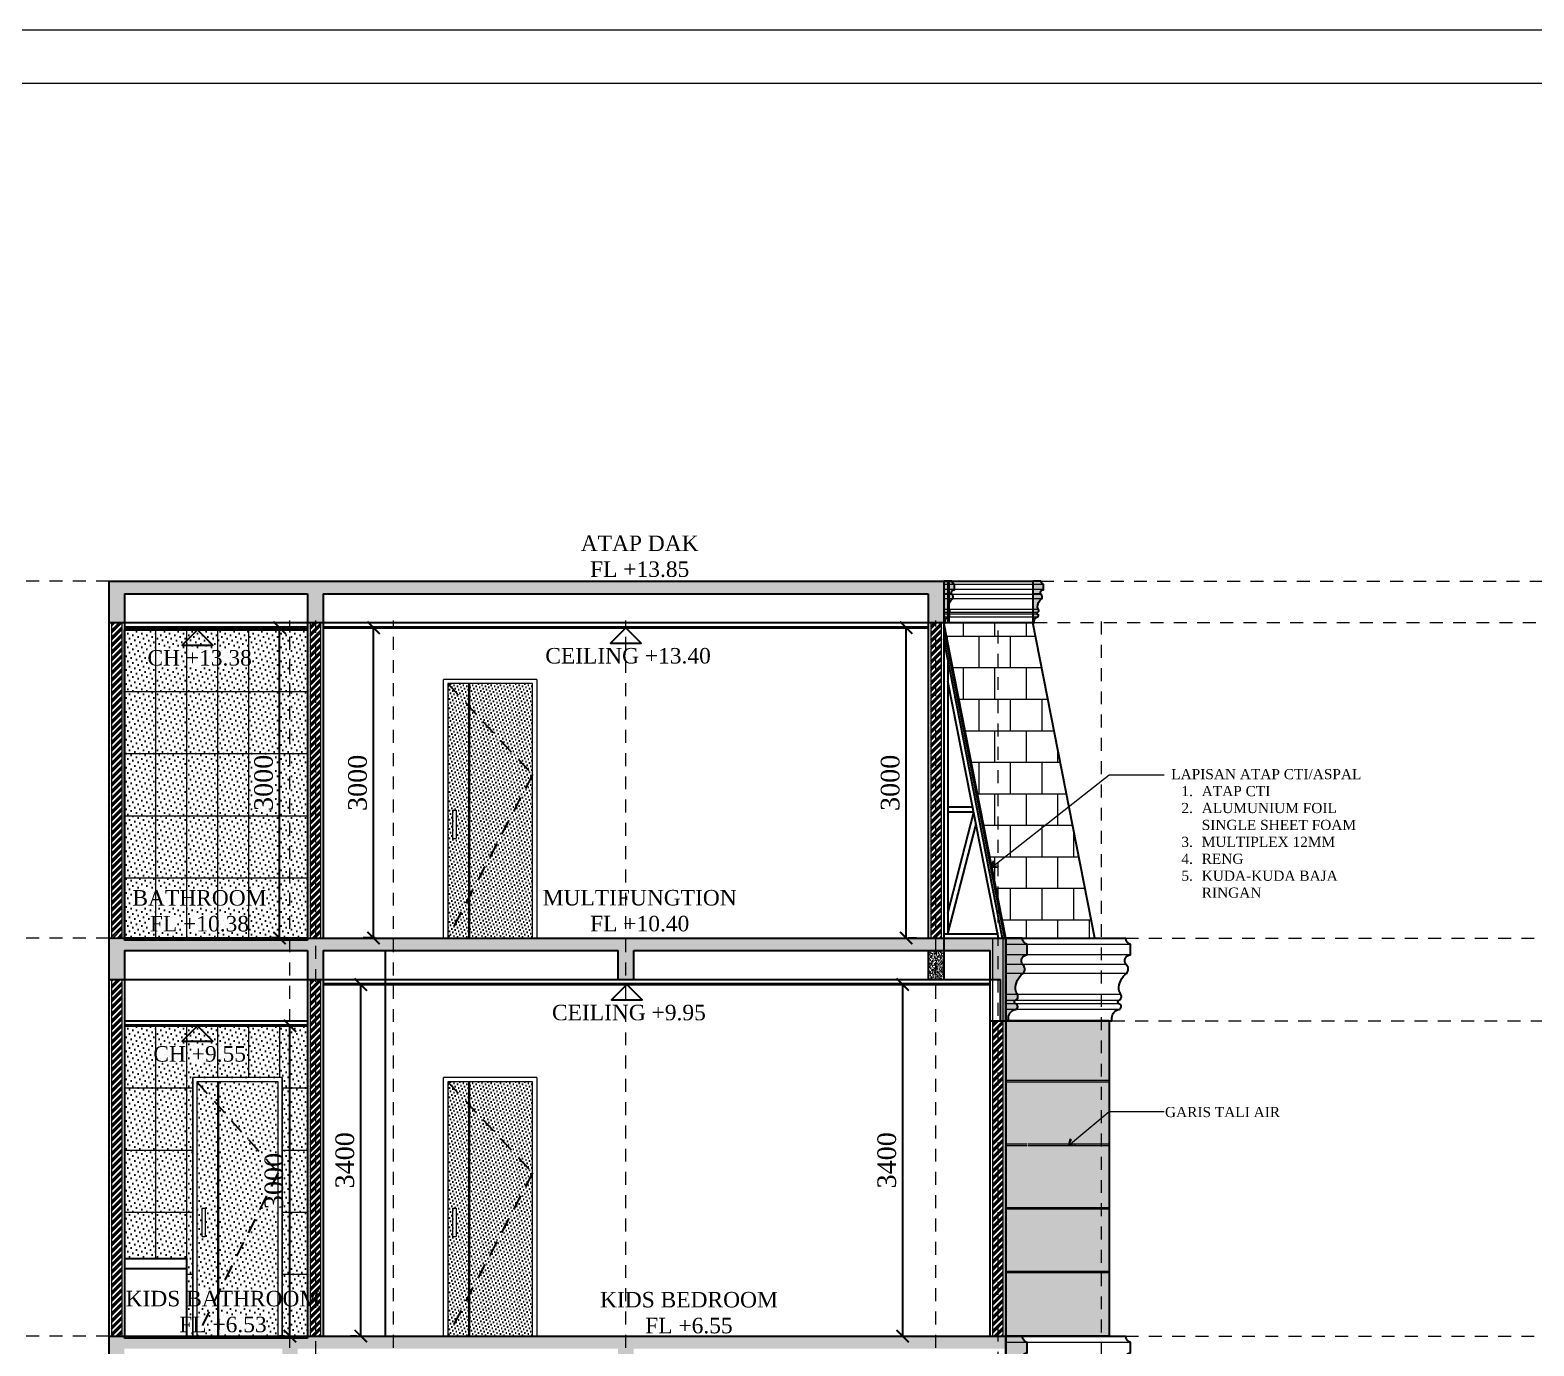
# Model space of a CAD drawing. Header units: millimetres. Extents: x -9564 to 494436, y -140371 to 4257.
# Drawn here: x 274.94 to 289.48, y 118.13 to 130.85 of the extents above; entities that cross this region are included whole.
import ezdxf
from ezdxf.enums import TextEntityAlignment as Align

# ---------------------------------------------------------------- set-up
doc = ezdxf.new("R2010")
doc.units = ezdxf.units.MM
doc.header["$MEASUREMENT"] = 0
for name, pattern in [('DASHED', [0.75, 0.5, -0.25]), ('DASHED2', [0.375, 0.25, -0.125]), ('HIDDEN2', [0.1875, 0.125, -0.0625]), ('SLD-Solid', [0])]:
    doc.linetypes.add(name, pattern=pattern)
doc.layers.get('DEFPOINTS').update_dxf_attribs({"lineweight": 18})
for name, color, linetype, lineweight in [('09-Arsiran', 8, 'Continuous', 5), ('8', 8, 'Continuous', 5), ('AS', 8, 'HIDDEN2', 5), ('DIM', 1, 'Continuous', 5), ('Dimensi', 252, 'Continuous', 9), ('DINDING', 1, 'Continuous', 20), ('DOOR OPENING', 4, 'SLD-Solid', 5), ('LEGEND', 1, 'DASHED2', 50), ('XR-KOP A3_MOZART$0$A-TXTKOP', 3, 'Continuous', 5), ('XR-KOP A3_MOZART$0$KOP-A1$0$A-GRSKOP', 1, 'Continuous', 5)]:
    doc.layers.add(name, color=color, linetype=linetype, lineweight=lineweight)
for name, color, linetype in [('garis tipis', 251, 'Continuous'), ('HACH', 251, 'Continuous'), ('TEXT', 4, 'Continuous')]:
    doc.layers.add(name, color=color, linetype=linetype)
doc.styles.add('HAND', font='ROMAND.SHX', dxfattribs={"width": 0.8, "height": 250})
doc.styles.get("Standard").update_dxf_attribs({"font": 'arial.ttf'})
doc.styles.add('style1', font='times.ttf', dxfattribs={"height": 0.15})
doc.styles.add('style2', font='times.ttf', dxfattribs={"height": 0.18})
doc.styles.add('XR-KOP A3_MOZART$0$ROMAND', font='romand.shx', dxfattribs={"height": 2, "bigfont": 'bigfont.shx'})
doc.dimstyles.new('ISO-25', dxfattribs={"dimtxt": 0.18, "dimasz": 0.12, "dimexe": 0.1, "dimexo": 0.1, "dimgap": 0.0625, "dimtad": 1, "dimtoh": 1, "dimdec": 0, "dimlfac": 1000, "dimtxsty": 'style2', "dimblk": 'ARCHTICK', "dimcen": 0.15, "dimclrd": 1, "dimclre": 1, "dimclrt": 4, "dimadec": 0, "dimazin": 0, "dimtfac": 1, "dimtdec": 0, "dimtmove": 0, "dimatfit": 3, "dimldrblk": 'OBLIQUE', "dimfxl": 1, "dimarcsym": 0})
pattern_1 = [(95, (194.35313, -115.193378), (0.02801893, 0.023510676), [0.00381, -0.04191]), (40, (194.35313, -115.193378), (-0.032003691, 0.022035346), [0.003048, -0.033528117]), (145.451445, (194.355466, -115.19142), (-0.0039847595, 0.0455460204), [0.003238002, -0.035618049]), (91.1842, (194.345947, -115.186194), (0.044282049, 0.032390683), [0.005715, -0.062865]), (141.635558, (194.349637, -115.183494), (-0.001417323, 0.068565353), [0.004857005, -0.053427122]), (36.18415, (194.345947, -115.186194), (-0.001417323, 0.068565353), [0.004571993, -0.050291946]), (66, (194.351335, -115.184397), (0.035903996, 0.00697903), [0.00381, -0.04191]), (11, (194.351335, -115.184397), (-0.017307985, 0.034788239), [0.003048, -0.033528]), (116.451445, (194.354327, -115.183816), (0.0185960104, 0.0417672685), [0.003238002, -0.0356179875]), (82.5, (194.353131, -115.193378), (-0.0115210938, 0.0123946827), [0, -0.0331216, 0, -0.034036, 0, -0.033655]), (52.5, (194.35313, -115.193378), (-0.0047179455, 0.0236174), [0, -0.0194056, 0, -0.0323596, 0, -0.012827]), (12.5, (194.34512, -115.201388), (0.0199855726, 0.0183652391), [0, -0.0127, 0, -0.039624, 0, -0.052578]), (2.5, (194.341528, -115.20498), (0.017352781, 0.0245444786), [0, -0.01651, 0, -0.0263144, 0, -0.037338])]
pattern_2 = [(45, (261.35313, -115.29338), (-0.03367596, 0.03367596), []), (45, (261.37558, -115.29338), (-0.03367596, 0.03367596), [])]
pattern_3 = [(45, (194.35313, -115.24338), (-0.01683798, 0.050513941), [0, -0.047625])]

# ---------------------------------------------------------------- blocks, each defined once
blk = doc.blocks.new('lis atas')
at = {"true_color": 0x636466}
h = blk.add_hatch(color=251, dxfattribs=at)
h.dxf.hatch_style = 1
h.paths.add_polyline_path([(90.703, 140.132), (90.716, 140.132), (90.716, 140.147, -0.36498), (90.749, 140.187, 0.74874), (90.75, 140.215, -0.675931), (90.749, 140.231, 0.42987), (90.759, 140.26, -0.123299), (90.749, 140.283, -0.24485), (90.786, 140.361, 0.438632), (90.784, 140.404, -0.621787), (90.806, 140.451), (90.806, 140.501, -0.319918), (90.782, 140.532), (90.703, 140.532)])
blk.add_lwpolyline([(90.703, 140.132), (90.716, 140.132), (90.716, 140.147, -0.36498), (90.749, 140.187, 0.741922), (90.75, 140.214, -0.66528), (90.749, 140.231, 0.438756), (90.759, 140.26, -0.123299), (90.749, 140.283, -0.24485), (90.786, 140.361, 0.438632), (90.784, 140.404, -0.621787), (90.806, 140.451), (90.806, 140.501, -0.319918), (90.782, 140.532), (90.703, 140.532)], format="xyb", close=True)
blk = doc.blocks.new('lis 3')
at = {"true_color": 0x636466}
h = blk.add_hatch(color=251, dxfattribs=at)
h.dxf.hatch_style = 1
h.paths.add_polyline_path([(93.26, 135.846), (93.26, 135.946, -0.319918), (93.212, 136.009), (93.053, 136.009), (93.053, 135.209), (93.079, 135.209), (93.079, 135.238, -0.36498), (93.146, 135.317, 0.74874), (93.148, 135.373, -0.70461), (93.147, 135.407, 0.42104), (93.166, 135.463, -0.123299), (93.147, 135.51, -0.24485), (93.22, 135.667, 0.438632), (93.216, 135.752, -0.621787)])
blk.add_lwpolyline([(93.053, 135.209), (93.079, 135.209), (93.079, 135.238, -0.36498), (93.146, 135.317, 0.741922), (93.149, 135.373, -0.66528), (93.145, 135.406, 0.438756), (93.166, 135.463, -0.123299), (93.147, 135.51, -0.24485), (93.22, 135.667, 0.438632), (93.216, 135.752, -0.621787), (93.26, 135.846), (93.26, 135.946, -0.319918), (93.212, 136.009), (93.053, 136.009)], format="xyb", close=True)
blk = doc.blocks.new('aspot')
at = {"layer": '09-Arsiran'}
for p, q in [((110.262, 123.544), (110.262, 123.388)), ((112.012, 123.544), (112.012, 123.388)), ((113.012, 123.544), (113.012, 123.388)), ((115.26, 123.544), (115.26, 123.388)), ((118.257, 123.544), (118.257, 123.388)), ((119.857, 123.544), (119.857, 123.388)), ((109.873, 123.154), (110.029, 123.154)), ((110.496, 123.154), (110.652, 123.154)), ((111.623, 123.154), (111.779, 123.154)), ((112.246, 123.154), (112.402, 123.154)), ((112.623, 123.154), (112.779, 123.154)), ((113.246, 123.154), (113.402, 123.154)), ((114.871, 123.154), (115.026, 123.154)), ((115.493, 123.154), (115.649, 123.154)), ((117.868, 123.154), (118.024, 123.154)), ((119.468, 123.154), (119.624, 123.154)), ((118.857, 123.077), (118.857, 122.921)), ((110.274, 122.921), (110.274, 122.765)), ((112.024, 122.921), (112.024, 122.765)), ((112.512, 122.869), (112.512, 122.714)), ((113.024, 122.921), (113.024, 122.765)), ((115.271, 122.921), (115.271, 122.765)), ((118.269, 122.921), (118.269, 122.765)), ((119.869, 122.921), (119.869, 122.765)), ((118.468, 122.688), (118.624, 122.688)), ((118.491, 122.688), (118.647, 122.688)), ((119.091, 122.688), (119.247, 122.688)), ((112.123, 122.48), (112.279, 122.48)), ((112.746, 122.48), (112.902, 122.48)), ((118.869, 122.454), (118.869, 122.299)), ((112.524, 122.247), (112.524, 122.091))]:
    blk.add_line(p, q, dxfattribs=at)
for centre in [(110.262, 123.154), (112.012, 123.154), (113.012, 123.154), (115.26, 123.154), (118.257, 123.154), (119.857, 123.154), (118.857, 122.688), (112.512, 122.48)]:
    blk.add_circle(centre, 0.311, dxfattribs=at)
at = {"layer": 'AS'}
for p, q in [((110.262, 123.466), (110.262, 140.622)), ((112.012, 123.466), (112.012, 140.622)), ((112.262, 123.628), (112.262, 140.622)), ((113.012, 123.466), (113.012, 140.622)), ((115.26, 123.466), (115.26, 140.622)), ((118.257, 123.466), (118.257, 140.622)), ((118.857, 123.077), (118.857, 140.622)), ((119.857, 123.388), (119.857, 140.622)), ((112.262, 123.628), (112.512, 123.342)), ((112.512, 122.869), (112.512, 123.342))]:
    blk.add_line(p, q, dxfattribs=at)
at = {"layer": '09-Arsiran', "color": 2, "char_height": 0.228, "attachment_point": 1}
for s, insert in [('A', (110.16, 123.282)), ('2', (112.95, 123.282)), ('D', (115.198, 123.282)), ('E', (118.195, 123.282)), ('G', (119.76, 123.282)), ('B', (111.95, 123.277)), ('F', (118.795, 122.815)), ('C', (112.45, 122.607))]:
    blk.add_mtext_dynamic_manual_height_columns(s, width=0.05426, gutter_width=1.14, heights=[0], dxfattribs=dict(at, insert=insert))
blk = doc.blocks.new('_ArchTick')
at = {"color": 0, "linetype": 'ByBlock', "const_width": 0.15}
blk.add_lwpolyline([(-0.5, -0.5), (0.5, 0.5)], dxfattribs=at)
blk = doc.blocks.new('*D301')
at = {"color": 1, "lineweight": -2, "transparency": 16777216}
for p, q in [((506.527, 160.451), (506.527, 163.851)), ((506.558, 163.851), (506.627, 163.851)), ((506.558, 160.451), (506.627, 160.451))]:
    blk.add_line(p, q, dxfattribs=at)
at = {"layer": 'DEFPOINTS', "color": 0, "transparency": 16777216}
for p in [(506.458, 163.851), (506.527, 163.851), (506.458, 160.451)]:
    blk.add_point(p, dxfattribs=at)
at = {"color": 1, "lineweight": -2, "transparency": 16777216, "xscale": 0.12, "yscale": 0.12, "zscale": 0.12}
for p, rotation in [((506.527, 163.851), 90), ((506.527, 160.451), 270)]:
    blk.add_blockref('_ArchTick', p, dxfattribs=dict(at, rotation=rotation))
at = {"color": 4, "transparency": 16777216, "insert": (506.373, 162.151), "char_height": 0.18, "attachment_point": 5, "rotation": 90, "style": 'style2'}
blk.add_mtext('3400', dxfattribs=at)
blk = doc.blocks.new('_Oblique')
at = {"color": 0, "linetype": 'ByBlock', "lineweight": -2}
blk.add_line((-0.5, -0.5), (0.5, 0.5), dxfattribs=at)
blk = doc.blocks.new('*D302')
at = {"color": 1, "lineweight": -2, "transparency": 16777216}
for p, q in [((506.56, 164.301), (506.56, 167.301)), ((506.578, 167.301), (506.66, 167.301)), ((506.578, 164.301), (506.66, 164.301))]:
    blk.add_line(p, q, dxfattribs=at)
at = {"layer": 'DEFPOINTS', "color": 0, "transparency": 16777216}
for p in [(506.478, 167.301), (506.56, 167.301), (506.478, 164.301)]:
    blk.add_point(p, dxfattribs=at)
at = {"color": 1, "lineweight": -2, "transparency": 16777216, "xscale": 0.12, "yscale": 0.12, "zscale": 0.12}
for p, rotation in [((506.56, 167.301), 90), ((506.56, 164.301), 270)]:
    blk.add_blockref('_ArchTick', p, dxfattribs=dict(at, rotation=rotation))
at = {"color": 4, "transparency": 16777216, "insert": (506.406, 165.801), "char_height": 0.18, "attachment_point": 5, "rotation": 90, "style": 'style2'}
blk.add_mtext('3000', dxfattribs=at)
blk = doc.blocks.new('hsdh')
at = {"layer": 'XR-KOP A3_MOZART$0$KOP-A1$0$A-GRSKOP', "color": 0, "linetype": 'Continuous', "lineweight": 5}
blk.add_lwpolyline([(145480, 82601), (107945, 82601), (107945, 56197), (145480, 56197)], close=True, dxfattribs=at)
at = {"layer": 'XR-KOP A3_MOZART$0$KOP-A1$0$A-GRSKOP', "color": 5, "linetype": 'Continuous', "lineweight": 5}
blk.add_lwpolyline([(145017, 82138), (108409, 82138), (108409, 56660), (145017, 56660)], close=True, dxfattribs=at)
blk = doc.blocks.new('*D404')
at = {"color": 1, "lineweight": -2, "transparency": 16777216}
for p, q in [((501.234, 163.851), (501.188, 163.851)), ((501.288, 160.451), (501.288, 163.851)), ((501.251, 160.451), (501.188, 160.451))]:
    blk.add_line(p, q, dxfattribs=at)
at = {"layer": 'DEFPOINTS', "color": 0, "transparency": 16777216}
for p in [(501.288, 163.851), (501.334, 163.851), (501.351, 160.451)]:
    blk.add_point(p, dxfattribs=at)
at = {"color": 1, "lineweight": -2, "transparency": 16777216, "xscale": 0.12, "yscale": 0.12, "zscale": 0.12}
for p, rotation in [((501.288, 163.851), 90), ((501.288, 160.451), 270)]:
    blk.add_blockref('_ArchTick', p, dxfattribs=dict(at, rotation=rotation))
at = {"color": 4, "transparency": 16777216, "insert": (501.134, 162.151), "char_height": 0.18, "attachment_point": 5, "rotation": 90, "style": 'style2'}
blk.add_mtext('3400', dxfattribs=at)
blk = doc.blocks.new('*D405')
at = {"color": 1, "lineweight": -2, "transparency": 16777216}
for p, q in [((500.551, 163.451), (500.503, 163.451)), ((500.603, 160.451), (500.603, 163.451)), ((500.551, 160.451), (500.503, 160.451))]:
    blk.add_line(p, q, dxfattribs=at)
at = {"layer": 'DEFPOINTS', "color": 0, "transparency": 16777216}
for p in [(500.603, 163.451), (500.651, 163.451), (500.651, 160.451)]:
    blk.add_point(p, dxfattribs=at)
at = {"color": 1, "lineweight": -2, "transparency": 16777216, "xscale": 0.12, "yscale": 0.12, "zscale": 0.12}
for p, rotation in [((500.603, 163.451), 90), ((500.603, 160.451), 270)]:
    blk.add_blockref('_ArchTick', p, dxfattribs=dict(at, rotation=rotation))
at = {"color": 4, "transparency": 16777216, "insert": (500.449, 161.951), "char_height": 0.18, "attachment_point": 5, "rotation": 90, "style": 'style2'}
blk.add_mtext('3000', dxfattribs=at)
blk = doc.blocks.new('*D406')
at = {"color": 1, "lineweight": -2, "transparency": 16777216}
for p, q in [((501.426, 167.301), (501.311, 167.301)), ((501.411, 164.301), (501.411, 167.301)), ((501.426, 164.301), (501.311, 164.301))]:
    blk.add_line(p, q, dxfattribs=at)
at = {"layer": 'DEFPOINTS', "color": 0, "transparency": 16777216}
for p in [(501.411, 167.301), (501.526, 167.301), (501.526, 164.301)]:
    blk.add_point(p, dxfattribs=at)
at = {"color": 1, "lineweight": -2, "transparency": 16777216, "xscale": 0.12, "yscale": 0.12, "zscale": 0.12}
for p, rotation in [((501.411, 167.301), 90), ((501.411, 164.301), 270)]:
    blk.add_blockref('_ArchTick', p, dxfattribs=dict(at, rotation=rotation))
at = {"color": 4, "transparency": 16777216, "insert": (501.257, 165.801), "char_height": 0.18, "attachment_point": 5, "rotation": 90, "style": 'style2'}
blk.add_mtext('3000', dxfattribs=at)
blk = doc.blocks.new('*D407')
at = {"color": 1, "lineweight": -2, "transparency": 16777216}
for p, q in [((500.503, 167.301), (500.403, 167.301)), ((500.503, 164.301), (500.503, 167.301)), ((500.503, 164.301), (500.403, 164.301))]:
    blk.add_line(p, q, dxfattribs=at)
at = {"layer": 'DEFPOINTS', "color": 0, "transparency": 16777216}
for p in [(500.503, 167.301), (500.603, 167.301), (500.603, 164.301)]:
    blk.add_point(p, dxfattribs=at)
at = {"color": 1, "lineweight": -2, "transparency": 16777216, "xscale": 0.12, "yscale": 0.12, "zscale": 0.12}
for p, rotation in [((500.503, 167.301), 90), ((500.503, 164.301), 270)]:
    blk.add_blockref('_ArchTick', p, dxfattribs=dict(at, rotation=rotation))
at = {"color": 4, "transparency": 16777216, "insert": (500.349, 165.801), "char_height": 0.18, "attachment_point": 5, "rotation": 90, "style": 'style2'}
blk.add_mtext('3000', dxfattribs=at)
blk = doc.blocks.new('A$C2a879c63')
h = blk.add_hatch()
h.set_pattern_fill('ANSI32', color=8, scale=0.005)
h.set_pattern_definition(pattern_2)
h.paths.add_polyline_path([(304.7405, 23.8154), (304.6405, 23.8154), (304.6405, 20.7654), (304.7405, 20.7654)])
h.paths.add_polyline_path([(306.6605, 23.8154), (306.6155, 23.8154), (306.6155, 20.7654), (306.6605, 20.7654)])
h.paths.add_polyline_path([(306.6155, 23.8154), (306.5605, 23.8154), (306.5605, 20.7654), (306.6155, 20.7654)])
h.paths.add_polyline_path([(312.6605, 23.8154), (312.6105, 23.8154), (312.6105, 20.7654), (312.6605, 20.7654)])
h.paths.add_polyline_path([(312.6105, 23.8154), (312.5605, 23.8154), (312.5605, 20.7654), (312.6105, 20.7654)])
h = blk.add_hatch()
h.set_pattern_fill('DOTS', color=8, scale=0.03, angle=45)
h.set_pattern_definition([(45, (194.35313, -115.19338), (-0.01683798, 0.050513941), [0, -0.047625])])
h.paths.add_polyline_path([(304.7655, 23.7454), (306.5355, 23.7454), (306.5355, 20.7654), (304.7655, 20.7654)])
h = blk.add_hatch()
h.set_pattern_fill('DOTS', color=8, scale=0.02, angle=45)
h.set_pattern_definition([(45, (194.35313, -111.393378), (-0.01122532, 0.0336759605), [0, -0.03175])])
h.paths.add_polyline_path([(308.1006, 21.1701), (308.1006, 20.7654), (308.7106, 20.7654), (308.7106, 22.3454)])
h.paths.add_polyline_path([(308.0906, 23.0108), (307.8906, 23.2254), (307.8906, 20.7654), (308.0906, 21.1508)])
h.paths.add_polyline_path([(307.9706, 21.7279), (307.9406, 21.7279), (307.9406, 22.0029), (307.9706, 22.0029)], flags=16)
h.paths.add_polyline_path([(308.0906, 21.1508), (307.8906, 20.7654), (308.0906, 20.7654)], flags=17)
h.paths.add_polyline_path([(308.1006, 21.1701), (308.7106, 22.3454), (308.1006, 23.0001)])
h.paths.add_polyline_path([(308.1006, 23.2254), (308.1006, 23.0001), (308.7106, 22.3454), (308.7106, 23.2254)])
h.paths.add_polyline_path([(308.0906, 23.2254), (307.8906, 23.2254), (308.0906, 23.0108)], flags=17)
h = blk.add_hatch()
h.set_pattern_fill('ANSI32', color=8, scale=0.005)
h.set_pattern_definition(pattern_2)
h.paths.add_polyline_path([(313.2605, 19.9654), (313.2105, 19.9654), (313.2105, 16.9154), (313.2605, 16.9154)])
h.paths.add_polyline_path([(313.2105, 19.9654), (313.1605, 19.9654), (313.1605, 16.9154), (313.2105, 16.9154)])
h.paths.add_polyline_path([(306.6155, 20.3654), (306.5605, 20.3654), (306.5605, 16.9154), (306.6155, 16.9154)])
h.paths.add_polyline_path([(306.6605, 20.3654), (306.6155, 20.3654), (306.6155, 16.9154), (306.6605, 16.9154)])
h.paths.add_polyline_path([(304.7405, 20.3654), (304.6405, 20.3654), (304.6405, 16.9154), (304.7405, 16.9154)])
h = blk.add_hatch()
h.set_pattern_fill('DOTS', color=8, scale=0.02, angle=45)
h.set_pattern_definition([(45, (273.608206, -115.293378), (-0.01122532, 0.0336759605), [0, -0.03175])])
h.paths.add_polyline_path([(313.2855, 19.9654), (314.2855, 19.9654), (314.2855, 16.9154), (313.2855, 16.9154)])
h = blk.add_hatch()
h.set_pattern_fill('DOTS', color=8, scale=0.03, angle=45)
h.set_pattern_definition(pattern_3)
h.paths.add_polyline_path([(304.7655, 19.9154), (306.5355, 19.9154), (306.5355, 16.9154), (306.2905, 16.9154), (306.2905, 19.4154), (305.4255, 19.4154), (305.4255, 16.9154), (305.3655, 16.9154), (305.3655, 17.6654), (304.7655, 17.6654)])
h = blk.add_hatch()
h.set_pattern_fill('DOTS', color=8, scale=0.03, angle=45)
h.set_pattern_definition(pattern_3)
h.paths.add_polyline_path([(305.6755, 17.3381), (305.6755, 16.9154), (306.2505, 16.9154), (306.2505, 18.4954)])
h.paths.add_polyline_path([(305.4655, 16.9154), (305.6655, 17.318), (305.6655, 19.1512), (305.4655, 19.3754)])
h.paths.add_polyline_path([(305.5455, 17.8779), (305.5155, 17.8779), (305.5155, 18.1529), (305.5455, 18.1529)], flags=16)
h.paths.add_polyline_path([(305.4655, 16.9154), (305.6655, 16.9154), (305.6655, 17.318)], flags=17)
h.paths.add_polyline_path([(305.6755, 17.3381), (306.2505, 18.4954), (305.6755, 19.14)])
h.paths.add_polyline_path([(305.6755, 19.3754), (305.6755, 19.14), (306.2505, 18.4954), (306.2505, 19.3754)])
h.paths.add_polyline_path([(305.6655, 19.1512), (305.6655, 19.3754), (305.4655, 19.3754)], flags=17)
h = blk.add_hatch()
h.set_pattern_fill('DOTS', color=8, scale=0.02, angle=45)
h.set_pattern_definition([(45, (194.35313, -115.243378), (-0.01122532, 0.0336759605), [0, -0.03175])])
h.paths.add_polyline_path([(308.1006, 17.3201), (308.1006, 16.9154), (308.7106, 16.9154), (308.7106, 18.4954)])
h.paths.add_polyline_path([(308.0906, 19.1608), (307.8906, 19.3754), (307.8906, 16.9154), (308.0906, 17.3008)])
h.paths.add_polyline_path([(307.9706, 17.8779), (307.9406, 17.8779), (307.9406, 18.1529), (307.9706, 18.1529)], flags=16)
h.paths.add_polyline_path([(308.0906, 17.3008), (307.8906, 16.9154), (308.0906, 16.9154)], flags=17)
h.paths.add_polyline_path([(308.1006, 17.3201), (308.7106, 18.4954), (308.1006, 19.1501)])
h.paths.add_polyline_path([(308.1006, 19.3754), (308.1006, 19.1501), (308.7106, 18.4954), (308.7106, 19.3754)])
h.paths.add_polyline_path([(308.0906, 19.3754), (307.8906, 19.3754), (308.0906, 19.1608)], flags=17)
at = {"layer": '09-Arsiran'}
h = blk.add_hatch(dxfattribs=at)
h.set_pattern_fill('AR-B88', color=256, scale=0.0015, angle=0.001)
h.set_pattern_definition([(0.001, (194.35313, -115.19338), (-5.3e-06, 0.3048), []), (90.001, (194.35313, -115.19338), (-0.15240532, 0.30479734), [0.3048, -0.3048])])
h.paths.add_polyline_path([(313.2105, 21.1467), (313.2855, 20.7654), (314.1459, 20.7654), (313.5459, 23.8154), (313.2105, 23.8154)])
h.paths.add_polyline_path([(313.2105, 23.8154), (312.6855, 23.8154), (313.2105, 21.1467)])
at = {"layer": 'DIM', "true_color": 0x636466}
h = blk.add_hatch(dxfattribs=at)
h.set_pattern_fill('AR-CONC', color=251, scale=0.0002, angle=45)
h.set_pattern_definition(pattern_1)
h.paths.add_polyline_path([(304.6155, 24.2154), (304.6155, 23.8154), (304.7655, 23.8154), (304.7655, 24.0954), (306.5355, 24.0954), (306.5355, 23.8154), (306.6855, 23.8154), (306.6855, 24.0954), (312.5355, 24.0954), (312.5355, 23.8154), (312.6855, 23.8154), (312.6855, 24.2154)])
h = blk.add_hatch(dxfattribs=at)
h.set_pattern_fill('AR-CONC', color=251, scale=0.0002, angle=45)
h.set_pattern_definition([(95, (194.365718, -111.3933), (0.02801893, 0.023510676), [0.00381, -0.04191]), (40, (194.365718, -111.3933), (-0.032003691, 0.022035346), [0.003048, -0.033528117]), (145.451445, (194.368053, -111.39134), (-0.0039847595, 0.0455460204), [0.003238002, -0.035618049]), (91.1842, (194.358534, -111.386114), (0.044282049, 0.032390683), [0.005715, -0.062865]), (141.635558, (194.362224, -111.383415), (-0.001417323, 0.068565353), [0.004857005, -0.053427122]), (36.18415, (194.358534, -111.386114), (-0.001417323, 0.068565353), [0.004571993, -0.050291946]), (66, (194.363922, -111.384318), (0.035903996, 0.00697903), [0.00381, -0.04191]), (11, (194.36392, -111.38432), (-0.017307985, 0.034788239), [0.003048, -0.033528]), (116.451445, (194.366914, -111.383737), (0.0185960104, 0.0417672685), [0.003238002, -0.0356179875]), (82.5, (194.365718, -111.393299), (-0.0115210938, 0.0123946827), [0, -0.0331216, 0, -0.034036, 0, -0.033655]), (52.5, (194.365718, -111.393299), (-0.0047179455, 0.0236174), [0, -0.0194056, 0, -0.0323596, 0, -0.012827]), (12.5, (194.357707, -111.401309), (0.0199855726, 0.0183652391), [0, -0.0127, 0, -0.039624, 0, -0.052578]), (2.5, (194.354115, -111.4049), (0.017352781, 0.0245444786), [0, -0.01651, 0, -0.0263144, 0, -0.037338])])
h.paths.add_polyline_path([(307.3781, 20.7655), (306.6281, 20.7655), (306.6281, 20.6455), (307.3781, 20.6455)])
h.paths.add_polyline_path([(306.3781, 20.7454), (304.6155, 20.7454), (304.6155, 20.3655), (304.7655, 20.3655), (304.7655, 20.6455), (306.5355, 20.6455), (306.5355, 20.3655), (306.3781, 20.3655)])
h.paths.add_polyline_path([(309.6256, 20.7655), (307.3781, 20.7655), (307.3781, 20.6455), (309.538, 20.6455), (309.538, 20.3655), (309.6256, 20.3655)])
h.paths.add_polyline_path([(312.5481, 20.7655), (309.6256, 20.7655), (309.6256, 20.3655), (309.688, 20.3654), (309.688, 20.6454), (312.5481, 20.6455)])
h.paths.add_polyline_path([(312.6855, 20.7655), (312.5481, 20.7655), (312.5481, 20.6455), (312.6855, 20.6455)])
h.paths.add_polyline_path([(306.5355, 20.7655), (306.5355, 20.7454), (306.3781, 20.7454), (306.3781, 20.3655), (306.6855, 20.3655), (306.6855, 20.6455), (306.6281, 20.6455), (306.6281, 20.7655)])
h = blk.add_hatch(dxfattribs=at)
h.set_pattern_fill('AR-CONC', color=251, scale=0.0002, angle=45)
h.set_pattern_definition([(95, (194.35313, -111.393378), (0.02801893, 0.023510676), [0.00381, -0.04191]), (40, (194.35313, -111.393378), (-0.032003691, 0.022035346), [0.003048, -0.033528117]), (145.451445, (194.355466, -111.39142), (-0.0039847595, 0.0455460204), [0.003238002, -0.035618049]), (91.1842, (194.345947, -111.386194), (0.044282049, 0.032390683), [0.005715, -0.062865]), (141.635558, (194.349637, -111.383494), (-0.001417323, 0.068565353), [0.004857005, -0.053427122]), (36.18415, (194.345947, -111.386194), (-0.001417323, 0.068565353), [0.004571993, -0.050291946]), (66, (194.351335, -111.384397), (0.035903996, 0.00697903), [0.00381, -0.04191]), (11, (194.351335, -111.384397), (-0.017307985, 0.034788239), [0.003048, -0.033528]), (116.451445, (194.354327, -111.383816), (0.0185960104, 0.0417672685), [0.003238002, -0.0356179875]), (82.5, (194.353131, -111.393378), (-0.0115210938, 0.0123946827), [0, -0.0331216, 0, -0.034036, 0, -0.033655]), (52.5, (194.35313, -111.393378), (-0.0047179455, 0.0236174), [0, -0.0194056, 0, -0.0323596, 0, -0.012827]), (12.5, (194.34512, -111.401388), (0.0199855726, 0.0183652391), [0, -0.0127, 0, -0.039624, 0, -0.052578]), (2.5, (194.341528, -111.40498), (0.017352781, 0.0245444786), [0, -0.01651, 0, -0.0263144, 0, -0.037338])])
h.paths.add_polyline_path([(312.6855, 20.6454), (312.6105, 20.6454), (312.6105, 20.3654), (312.6855, 20.3654)])
h.paths.add_polyline_path([(312.6105, 20.6454), (312.5355, 20.6454), (312.5355, 20.3654), (312.6105, 20.3654)])
h = blk.add_hatch(dxfattribs=at)
h.set_pattern_fill('AR-CONC', color=251, scale=0.0002, angle=45)
h.set_pattern_definition(pattern_1)
h.paths.add_polyline_path([(313.2105, 20.7654), (312.6855, 20.7654), (312.6855, 20.6454), (313.1355, 20.6454), (313.1355, 20.3654), (313.2105, 20.3654)])
h.paths.add_polyline_path([(313.2855, 20.7654), (313.2105, 20.7654), (313.2105, 20.3654), (313.2355, 20.3654), (313.2355, 19.9654), (313.2855, 19.9654)])
h = blk.add_hatch(dxfattribs=at)
h.set_pattern_fill('AR-CONC', color=251, scale=0.0002, angle=45)
h.set_pattern_definition([(95, (194.35313, -115.243378), (0.02801893, 0.023510676), [0.00381, -0.04191]), (40, (194.35313, -115.243378), (-0.032003691, 0.022035346), [0.003048, -0.033528117]), (145.451445, (194.355466, -115.24142), (-0.0039847595, 0.0455460204), [0.003238002, -0.035618049]), (91.1842, (194.345947, -115.236194), (0.044282049, 0.032390683), [0.005715, -0.062865]), (141.635558, (194.349637, -115.233494), (-0.001417323, 0.068565353), [0.004857005, -0.053427122]), (36.18415, (194.345947, -115.236194), (-0.001417323, 0.068565353), [0.004571993, -0.050291946]), (66, (194.351335, -115.234397), (0.035903996, 0.00697903), [0.00381, -0.04191]), (11, (194.351335, -115.234397), (-0.017307985, 0.034788239), [0.003048, -0.033528]), (116.451445, (194.354327, -115.233816), (0.0185960104, 0.0417672685), [0.003238002, -0.0356179875]), (82.5, (194.353131, -115.243378), (-0.0115210938, 0.0123946827), [0, -0.0331216, 0, -0.034036, 0, -0.033655]), (52.5, (194.35313, -115.243378), (-0.0047179455, 0.0236174), [0, -0.0194056, 0, -0.0323596, 0, -0.012827]), (12.5, (194.34512, -115.251388), (0.0199855726, 0.0183652391), [0, -0.0127, 0, -0.039624, 0, -0.052578]), (2.5, (194.341528, -115.25498), (0.017352781, 0.0245444786), [0, -0.01651, 0, -0.0263144, 0, -0.037338])])
h.paths.add_polyline_path([(307.3655, 16.9154), (306.6155, 16.9154), (306.6155, 16.7954), (307.3655, 16.7954)])
h.paths.add_polyline_path([(309.613, 16.9154), (307.3655, 16.9154), (307.3655, 16.7954), (309.538, 16.7954), (309.538, 16.4154), (309.613, 16.4154)])
h.paths.add_polyline_path([(312.5355, 16.9154), (309.613, 16.9154), (309.613, 16.4154), (309.688, 16.4154), (309.688, 16.7954), (312.5355, 16.7954)])
h.paths.add_polyline_path([(313.2855, 16.9154), (312.5355, 16.9154), (312.5355, 16.7954), (313.2855, 16.7954)])
h.paths.add_polyline_path([(306.5355, 16.9154), (306.5355, 16.8954), (306.3655, 16.8954), (306.3655, 16.4154), (306.4405, 16.4154), (306.4405, 16.7954), (306.6155, 16.7954), (306.6155, 16.9154)])
h.paths.add_polyline_path([(306.3655, 16.8954), (304.7655, 16.8954), (304.7655, 16.9154), (304.6155, 16.9154), (304.6155, 16.4154), (304.7655, 16.4154), (304.7655, 16.7954), (306.2905, 16.7954), (306.2905, 16.4154), (306.3655, 16.4154)])
for p, q in [((304.6155, 24.2154), (304.6155, 10.0054)), ((304.6155, 24.2154), (313.5459, 24.2154)), ((312.6855, 24.2154), (312.6855, 20.3654)), ((312.7255, 24.2154), (312.7255, 23.8154)), ((312.7355, 24.2154), (312.7355, 23.8154)), ((304.7655, 24.0954), (304.7655, 20.7654)), ((304.7655, 24.0954), (306.5355, 24.0954)), ((306.5355, 24.0954), (306.5355, 20.7654)), ((306.6855, 24.0954), (312.5355, 24.0954)), ((306.6855, 24.0954), (306.6855, 20.7654)), ((312.5355, 24.0954), (312.5355, 20.7654)), ((312.6855, 24.0954), (312.7621, 24.0954)), ((313.5459, 24.0954), (313.6224, 24.0954)), ((305.6715, 23.7654), (304.7655, 23.7654)), ((306.5355, 23.7454), (304.7655, 23.7454)), ((306.6855, 23.7654), (312.5355, 23.7654)), ((313.2855, 20.7654), (312.6855, 23.8154)), ((313.2753, 20.7654), (312.6855, 23.7636)), ((314.1459, 20.7654), (313.5459, 23.8154)), ((313.2549, 20.7654), (312.6855, 23.66)), ((312.7255, 23.4567), (312.7255, 20.8054)), ((313.2142, 20.7654), (312.7255, 23.2494)), ((312.9651, 22.0318), (312.7255, 22.0318)), ((312.7255, 21.0071), (312.9749, 21.9818)), ((312.9749, 21.9818), (312.7255, 21.9818)), ((312.7255, 20.8054), (312.9973, 21.8677)), ((312.6855, 20.8054), (313.2063, 20.8054)), ((304.6155, 20.7654), (312.6855, 20.7654)), ((304.7655, 20.7454), (304.7655, 20.7654)), ((306.5355, 20.7454), (304.7655, 20.7454)), ((304.7655, 20.6454), (304.7655, 16.9154)), ((304.7655, 20.6454), (306.5355, 20.6454)), ((306.5355, 20.7654), (306.5355, 20.7454)), ((306.5355, 20.6454), (306.5355, 16.9154)), ((306.6855, 20.6454), (309.538, 20.6454)), ((306.6855, 20.6454), (306.6855, 16.9154)), ((307.2855, 20.6454), (307.2855, 16.9154)), ((309.538, 20.3654), (309.538, 20.6454)), ((309.688, 20.6454), (312.5355, 20.6454)), ((309.688, 20.3654), (309.688, 20.6454)), ((312.5355, 20.6454), (312.5355, 20.3654)), ((312.5355, 20.6454), (313.1355, 20.6454)), ((312.6855, 20.7654), (314.4443, 20.7654)), ((313.1355, 16.9154), (313.1355, 20.6454)), ((313.2855, 20.7654), (313.2855, 19.9654)), ((313.2855, 13.8254), (313.2855, 20.7654)), ((312.5355, 20.3654), (312.6855, 20.3654)), ((313.1355, 20.3654), (313.2355, 20.3654)), ((313.2355, 19.9654), (313.2355, 20.3654)), ((306.6855, 20.3154), (313.1355, 20.3154)), ((304.7655, 19.9654), (306.5355, 19.9654)), ((304.7655, 19.9254), (306.5355, 19.9254)), ((313.1355, 19.9654), (313.2855, 19.9654)), ((314.2855, 19.9654), (313.2855, 19.9654)), ((313.2855, 19.9654), (313.2855, 16.9154)), ((314.2855, 19.9654), (314.2855, 16.9154)), ((305.6715, 19.9154), (304.7655, 19.9154)), ((304.7655, 19.9154), (306.5355, 19.9154)), ((304.7655, 17.6654), (305.3655, 17.6654)), ((305.3655, 17.6654), (305.3655, 17.5654)), ((305.3655, 17.5654), (304.7655, 17.5654)), ((305.3655, 17.5654), (305.3655, 16.9154)), ((304.6155, 16.9154), (313.2855, 16.9154)), ((304.7655, 16.8954), (304.7655, 16.9154)), ((306.5355, 16.8954), (304.7655, 16.8954)), ((306.5355, 16.9154), (306.5355, 16.8954)), ((313.2855, 16.9154), (314.4443, 16.9154))]:
    blk.add_line(p, q)
for points in [[(304.7655, 23.7454), (306.5355, 23.7454), (306.5355, 20.7654), (304.7655, 20.7654)], [(313.2855, 19.9654), (314.2855, 19.9654), (314.2855, 16.9154), (313.2855, 16.9154)]]:
    blk.add_lwpolyline(points, close=True)
for points in [[(305.4716, 23.7454), (305.3236, 23.5974), (305.6195, 23.5974), (305.4716, 23.7454)], [(309.613, 23.7654), (309.465, 23.6174), (309.761, 23.6174), (309.613, 23.7654)], [(309.6214, 20.3154), (309.4734, 20.1674), (309.7694, 20.1674), (309.6214, 20.3154)], [(305.4716, 19.9154), (305.3236, 19.7674), (305.6195, 19.7674), (305.4716, 19.9154)]]:
    blk.add_lwpolyline(points)
for points in [[(314.2855, 19.9654), (314.3118, 19.9654), (314.3118, 19.9946, -0.3649803), (314.3783, 20.0737, 0.7419223), (314.381, 20.1295, -0.6652802), (314.3775, 20.1625, 0.4387565), (314.3979, 20.2201, -0.1232988), (314.379, 20.2669, -0.2448505), (314.4527, 20.4234, 0.4386321), (314.448, 20.5088, -0.6217872), (314.4919, 20.6029), (314.4919, 20.7029, -0.3199175), (314.4443, 20.7654)], [(314.2855, 16.1154), (314.3118, 16.1154), (314.3118, 16.1446, -0.3649803), (314.3783, 16.2237, 0.7419223), (314.381, 16.2795, -0.6652802), (314.3775, 16.3125, 0.4387565), (314.3979, 16.3701, -0.1232988), (314.379, 16.4169, -0.2448505), (314.4527, 16.5734, 0.4386321), (314.448, 16.6588, -0.6217872), (314.4919, 16.7529), (314.4919, 16.8529, -0.3199175), (314.4443, 16.9154)]]:
    blk.add_lwpolyline(points, format="xyb")
at = {"layer": '09-Arsiran'}
for p, q in [((313.649, 24.1842), (312.6855, 24.1842)), ((313.649, 24.1342), (312.6855, 24.1342)), ((313.6271, 24.0871), (312.6855, 24.0871)), ((313.6295, 24.0444), (312.6855, 24.0444)), ((313.6021, 23.9428), (312.6855, 23.9428)), ((313.5918, 23.914), (312.6855, 23.914)), ((313.5936, 23.8975), (312.6855, 23.8975)), ((313.5923, 23.8695), (312.6855, 23.8695)), ((314.4919, 20.7029), (313.2855, 20.7029)), ((314.4919, 20.6029), (313.2855, 20.6029)), ((314.448, 20.5088), (313.2855, 20.5088)), ((314.4527, 20.4234), (313.2855, 20.4234)), ((314.3979, 20.2201), (313.2855, 20.2201)), ((314.3775, 20.1625), (313.2855, 20.1625)), ((314.381, 20.1295), (313.2855, 20.1295)), ((314.3783, 20.0737), (313.2855, 20.0737)), ((313.2855, 19.3904), (314.2855, 19.3904)), ((313.2855, 19.3754), (314.2855, 19.3754)), ((313.2855, 18.7754), (313.4905, 18.7754)), ((313.2855, 18.7604), (313.4905, 18.7604)), ((313.5005, 18.7754), (314.2855, 18.7754)), ((313.5005, 18.7604), (314.2855, 18.7604)), ((313.2855, 18.1604), (313.4905, 18.1604)), ((313.2855, 18.1454), (313.4905, 18.1454)), ((313.4905, 18.1604), (314.2855, 18.1604)), ((313.4905, 18.1454), (314.2855, 18.1454)), ((313.2855, 17.5454), (313.4905, 17.5454)), ((313.2855, 17.5304), (313.4905, 17.5304)), ((313.4905, 17.5454), (314.2855, 17.5454)), ((313.4905, 17.5304), (314.2855, 17.5304)), ((314.4919, 16.8529), (313.2855, 16.8529))]:
    blk.add_line(p, q, dxfattribs=at)
at = {"layer": '8'}
for p, q in [((304.6405, 23.8154), (304.6405, 20.7654)), ((304.7405, 23.8154), (304.7405, 20.7654)), ((305.0655, 23.7454), (305.0655, 20.7654)), ((305.3655, 23.7454), (305.3655, 20.7654)), ((305.6655, 23.7454), (305.6655, 20.7654)), ((305.9655, 23.7454), (305.9655, 20.7654)), ((306.2655, 23.7454), (306.2655, 20.7654)), ((306.5605, 23.8154), (306.5605, 20.7654)), ((306.6605, 23.8154), (306.6605, 20.7654)), ((312.5605, 23.8154), (312.5605, 20.7654)), ((312.6605, 23.8154), (312.6605, 20.7654)), ((306.5355, 23.1454), (304.7655, 23.1454)), ((306.5355, 22.5454), (304.7655, 22.5454)), ((313.1508, 21.45), (314.2858, 22.3436)), ((314.2858, 22.3436), (314.8173, 22.3436)), ((306.5355, 21.9454), (304.7655, 21.9454)), ((313.1508, 21.45), (313.1641, 21.5123)), ((313.1752, 21.5044), (313.1508, 21.45)), ((313.2087, 21.4643), (313.1508, 21.45)), ((313.1508, 21.45), (313.2145, 21.452)), ((313.1641, 21.5123), (313.1752, 21.5044)), ((313.2145, 21.452), (313.2087, 21.4643)), ((306.5355, 21.3454), (304.7655, 21.3454)), ((313.1605, 16.9154), (313.1605, 20.7654)), ((313.2605, 16.9154), (313.2605, 20.7654)), ((304.6405, 20.3654), (304.6405, 16.9154)), ((304.7405, 20.3654), (304.7405, 16.9154)), ((306.5605, 20.3654), (306.5605, 16.9154)), ((306.6605, 20.3654), (306.6605, 16.9154)), ((305.0655, 19.9154), (305.0655, 17.6654)), ((305.3655, 19.9154), (305.3655, 16.9154)), ((305.6655, 19.9154), (305.6655, 19.4154)), ((305.9655, 19.9154), (305.9655, 19.4154)), ((306.2655, 19.9154), (306.2655, 19.4154)), ((304.7655, 19.3154), (305.4255, 19.3154)), ((306.2905, 19.3154), (306.5355, 19.3154)), ((313.893, 18.7604), (314.2858, 19.0884)), ((314.2858, 19.0884), (314.8173, 19.0884)), ((313.893, 18.7604), (313.9063, 18.8227)), ((313.9174, 18.8148), (313.893, 18.7604)), ((313.9509, 18.7747), (313.893, 18.7604)), ((313.893, 18.7604), (313.9567, 18.7624)), ((313.9063, 18.8227), (313.9174, 18.8148)), ((313.9567, 18.7624), (313.9509, 18.7747)), ((304.7655, 18.7154), (305.4255, 18.7154)), ((306.2905, 18.7154), (306.5355, 18.7154)), ((304.7655, 18.1154), (305.4255, 18.1154)), ((306.2905, 18.1154), (306.5355, 18.1154)), ((305.3655, 17.5154), (305.4255, 17.5154)), ((306.2905, 17.5154), (306.5355, 17.5154))]:
    blk.add_line(p, q, dxfattribs=at)
at = {"layer": 'AS'}
for p, q in [((304.6155, 24.2154), (302.3642, 24.2154)), ((313.6252, 24.2154), (322.2605, 24.2154)), ((313.559, 23.8154), (322.2605, 23.8154)), ((304.6155, 20.7654), (302.3642, 20.7654)), ((314.4443, 20.7654), (322.2605, 20.7654)), ((314.3118, 19.9654), (322.2605, 19.9654)), ((304.6155, 16.9154), (302.3642, 16.9154)), ((314.4443, 16.9154), (322.2605, 16.9154))]:
    blk.add_line(p, q, dxfattribs=at)
at = {"layer": 'Dimensi'}
for p, q in [((305.5155, 17.8779), (305.5155, 18.1529)), ((305.5155, 18.1529), (305.5455, 18.1529)), ((305.5455, 18.1529), (305.5455, 17.8779)), ((305.5155, 17.8779), (305.5455, 17.8779))]:
    blk.add_line(p, q, dxfattribs=at)
at = {"layer": 'DINDING'}
for p, q in [((307.8506, 20.7654), (308.7506, 20.7654)), ((306.2905, 19.4154), (305.4255, 19.4154)), ((305.4255, 16.9154), (305.4255, 19.4154)), ((306.2905, 19.4154), (306.2905, 16.9154)), ((305.4255, 16.9154), (306.2905, 16.9154)), ((307.8506, 16.9154), (308.7506, 16.9154))]:
    blk.add_line(p, q, dxfattribs=at)
at = {"layer": 'DOOR OPENING', "linetype": 'Continuous', "transparency": 33554687}
for p, q in [((308.7506, 23.2654), (307.8506, 23.2654)), ((307.8506, 20.7654), (307.8506, 23.2654)), ((308.7506, 23.2654), (308.7506, 20.7654)), ((307.8906, 23.2254), (307.8906, 20.7654)), ((308.7106, 23.2254), (307.8906, 23.2254)), ((308.0906, 23.2254), (308.0906, 20.7654)), ((308.1006, 23.2254), (308.1006, 20.7654)), ((308.7106, 20.7654), (308.7106, 23.2254)), ((307.9406, 21.7279), (307.9406, 22.0029)), ((307.9406, 22.0029), (307.9706, 22.0029)), ((307.9706, 22.0029), (307.9706, 21.7279)), ((307.9406, 21.7279), (307.9706, 21.7279)), ((305.4655, 19.3754), (305.4655, 16.9154)), ((306.2505, 19.3754), (305.4655, 19.3754)), ((305.6655, 19.3754), (305.6655, 16.9154)), ((305.6755, 19.3754), (305.6755, 16.9154)), ((306.2505, 16.9154), (306.2505, 19.3754)), ((308.7506, 19.4154), (307.8506, 19.4154)), ((307.8506, 16.9154), (307.8506, 19.4154)), ((307.8906, 19.3754), (307.8906, 16.9154)), ((308.7106, 19.3754), (307.8906, 19.3754)), ((308.0906, 19.3754), (308.0906, 16.9154)), ((308.1006, 19.3754), (308.1006, 16.9154)), ((308.7106, 16.9154), (308.7106, 19.3754)), ((308.7506, 19.4154), (308.7506, 16.9154)), ((307.9406, 17.8779), (307.9406, 18.1529)), ((307.9406, 18.1529), (307.9706, 18.1529)), ((307.9706, 18.1529), (307.9706, 17.8779)), ((307.9406, 17.8779), (307.9706, 17.8779))]:
    blk.add_line(p, q, dxfattribs=at)
blk.add_lwpolyline([(304.7655, 19.9154), (306.5355, 19.9154), (306.5355, 16.9154), (306.2905, 16.9154), (306.2905, 19.4154), (305.4255, 19.4154), (305.4255, 16.9154), (305.3655, 16.9154), (305.3655, 17.6654), (304.7655, 17.6654), (304.7655, 19.9154)], dxfattribs=at)
at = {"layer": 'garis tipis'}
for p, q in [((304.6155, 23.8154), (313.559, 23.8154)), ((304.6155, 23.8154), (313.559, 23.8154)), ((304.6155, 23.8154), (313.1355, 23.8154)), ((304.6155, 23.8154), (312.5355, 23.8154)), ((304.7655, 23.8154), (306.5355, 23.8154)), ((304.7655, 23.7754), (306.5355, 23.7754)), ((304.7655, 23.7654), (306.5355, 23.7654)), ((306.6855, 23.7754), (312.5355, 23.7754)), ((304.6155, 20.3654), (313.1355, 20.3654)), ((304.6155, 20.3654), (313.1355, 20.3654)), ((306.6855, 20.3254), (313.1355, 20.3254))]:
    blk.add_line(p, q, dxfattribs=at)
at = {"layer": 'HACH', "linetype": 'DASHED', "ltscale": 0.3}
for points in [[(307.8906, 23.2254), (308.7106, 22.3454), (307.8906, 20.7654)], [(305.4655, 19.3754), (306.2505, 18.4954), (305.4655, 16.9154)], [(307.8906, 19.3754), (308.7106, 18.4954), (307.8906, 16.9154)]]:
    blk.add_lwpolyline(points, dxfattribs=at)
for name, p in [('lis atas', (221.9828, -116.317)), ('lis atas', (222.8432, -116.317)), ('aspot', (194.3531, -116.7876)), ('lis 3', (220.2323, -115.2434)), ('lis 3', (220.2323, -119.0934))]:
    blk.add_blockref(name, p)
at = {"layer": 'LEGEND', "xscale": 0.00111896417510141, "yscale": 0.00111896417510141, "zscale": 0.00111896417510141}
blk.add_blockref('hsdh', (173.213, -62.8819), dxfattribs=at)
at = {"color": 4, "style": 'HAND'}
for tag, height, rotation, p in [('DRY.WASHER', 0.054, 0, (11.9366, 24.9122)), ('PATIO', 0.135, 0, (20.9666, 21.5696)), ('GENSET', 0.135, 0, (18.2157, 17.1045)), ('PLANTERBOX', 0.135, 90, (22.169, 13.2959)), ('PLANTERBOX', 0.135, 0, (18.5224, 11.5633)), ('PATIO', 0.135, 0, (400.0395, 10.821)), ('CARPORT', 0.135, 0, (12.157, 9.7744)), ('CARPORT', 0.135, 0, (20.6202, 9.7744))]:
    blk.add_attdef(tag, text='', height=height, rotation=rotation, dxfattribs=at).set_placement(p, align=Align.MIDDLE)
at = {"layer": 'TEXT', "attachment_point": 5, "style": 'style1'}
for s, insert, char_height, width in [('\\A1;ATAP DAK\\PFL +13.85', (309.7463, 24.4559), 0.15, 3.201421), ('CH +13.38', (305.4923, 23.4735), 0.15, 3.201421), ('CEILING +13.40', (309.6338, 23.4935), 0.15, 3.201421), ('\\A1;\\pxql;LAPISAN ATAP CTI/ASPAL\\P\\pi-2,l3,t0,3;1.^IATAP CTI\\P2.^IALUMUNIUM FOIL SINGLE SHEET FOAM\\P3.^IMULTIPLEX 12MM\\P4.^IRENG\\P5.^IKUDA-KUDA BAJA RINGAN', (315.9327, 21.7766), 0.09821, 2.096081), ('\\A1;BATHROOM\\P\\pxt3;FL +10.38', (305.4905, 21.0274), 0.15, 3.201421), ('\\A1;MULTIFUNGTION\\PFL +10.40', (309.7463, 21.0286), 0.15, 3.201421), ('CEILING +9.95', (309.6421, 20.0435), 0.15, 3.201421), ('CH +9.55', (305.4923, 19.6435), 0.15, 3.201421), ('\\A1;GARIS TALI AIR', (315.3802, 19.0821), 0.09821, 2.096081), ('\\A1;KIDS BATHROOM\\PFL +6.53', (305.7175, 17.1521), 0.15, 3.201421), ('\\A1;KIDS BEDROOM\\PFL +6.55', (310.2224, 17.1415), 0.15, 3.201421)]:
    blk.add_mtext(s, dxfattribs=dict(at, insert=insert, char_height=char_height, width=width))
at = {"layer": 'XR-KOP A3_MOZART$0$A-TXTKOP', "style": 'XR-KOP A3_MOZART$0$ROMAND'}
for tag, p in [('1:200', (37.0468, 3.1879)), ('1:100', (79.0468, 3.1879)), ('1:100', (121.0468, 3.1879)), ('1:100', (163.0468, 3.1879)), ('1:100', (205.0468, 3.1879)), ('1:100', (247.0468, 3.1879)), ('1:100', (289.0468, 3.1879)), ('1:100', (331.0468, 3.1879)), ('1:100', (373.0468, 3.1879)), ('1:100', (415.0468, 3.1879)), ('1:100', (457.0468, 3.1879)), ('1:100', (499.0468, 3.1879))]:
    blk.add_attdef(tag, text='', height=0.1296, dxfattribs=at).set_placement(p, align=Align.MIDDLE)
for base, p1, p2, picture, middle in [((306.2655, 23.7654), (306.3655, 20.7654), (306.3655, 23.7654), '*D407', (306.1115, 22.2654)), ((307.1727, 23.7654), (307.2883, 20.7654), (307.2883, 23.7654), '*D406', (307.0186, 22.2654)), ((312.3217, 23.7654), (312.2399, 20.7654), (312.2399, 23.7654), '*D302', (312.1676, 22.2654)), ((307.0502, 20.3154), (307.1127, 16.9154), (307.0963, 20.3154), '*D404', (306.8961, 18.6154)), ((312.2887, 20.3154), (312.2203, 16.9154), (312.2203, 20.3154), '*D301', (312.1346, 18.6154)), ((306.3655, 19.9154), (306.413, 16.9154), (306.413, 19.9154), '*D405', (306.2115, 18.4154))]:
    dim = blk.add_linear_dim(base=base, p1=p1, p2=p2, angle=90, dimstyle='ISO-25')
    dim.commit()
    dim.dimension.update_dxf_attribs({"geometry": picture, "text_midpoint": middle, "insert": (-194.2379, -143.5351)})

msp = doc.modelspace()

# ---------------------------------------------------------------- block references
msp.add_blockref('A$C2a879c63', (-28.9148, 101.3058))

doc.saveas('drawing.dxf')
